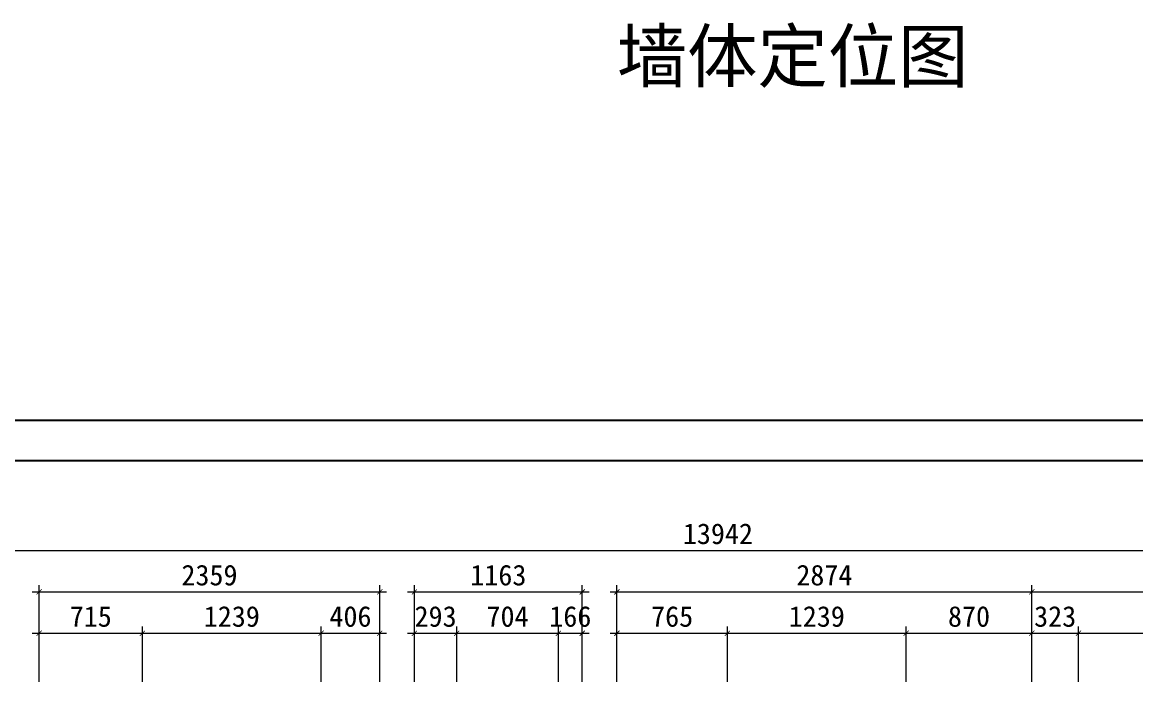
# Model space of a CAD drawing. Header units: millimetres. Extents: x 0 to 44000, y -21025 to -3421.
# Drawn here: x 5163 to 12877, y -8070 to -3421 of the extents above; entities that cross this region are included whole.
import ezdxf

# ---------------------------------------------------------------- set-up
doc = ezdxf.new("R2010")
doc.units = ezdxf.units.MM
doc.layers.get('0').update_dxf_attribs({"lineweight": 13})
for name, color, linetype in [('00图框', 7, 'Continuous'), ('SH-尺寸标注', 32, 'Continuous'), ('图框', 4, 'Continuous')]:
    doc.layers.add(name, color=color, linetype=linetype)
doc.layers.add('SH-文字标注', color=2, linetype='Continuous', lineweight=13)
doc.styles.add('defaultTagTextStyle_446.4285714285714_ZH_SimSun', font='', dxfattribs={"height": 446.428571})
doc.styles.get("Standard").update_dxf_attribs({"font": 'SimSun.ttf'})
doc.styles.get('defaultTagTextStyle_446.4285714285714_ZH_SimSun').set_extended_font_data('SimSun')
doc.dimstyles.new('D_20_2.35', dxfattribs={"dimtxt": 142.857143, "dimasz": 35.714286, "dimexe": 47.619048, "dimexo": 0, "dimgap": 0, "dimtad": 1, "dimdec": 0, "dimzin": 1, "dimdsep": 46, "dimtxsty": 'Standard', "dimblk": 'ARCHTICK', "dimcen": 0.09, "dimdle": 47.619048, "dimclrd": 252, "dimclre": 252, "dimclrt": 134, "dimadec": 0, "dimazin": 0, "dimtfac": 1, "dimtdec": 4, "dimtix": 1, "dimtmove": 2, "dimatfit": 3, "dimfxl": 335.714273, "dimfxlon": 1, "dimtolj": 1, "dimtzin": 0, "dimlwd": 9, "dimlwe": 9, "dimarcsym": 0})

# ---------------------------------------------------------------- blocks, each defined once
blk = doc.blocks.new('_Frame133990009')
at = {"layer": '00图框', "color": 7, "linetype": 'Continuous', "ltscale": 2, "flags": 128}
for points in [[(-41435, -1581), (565, -1581), (565, -31281), (-41435, -31281), (-41435, -1581)], [(-39567, -30715), (-1, -30715), (-1, -2147), (-39567, -2147), (-39567, -30715)]]:
    blk.add_lwpolyline(points, dxfattribs=at)
blk = doc.blocks.new('_ArchTick')
at = {"color": 0, "linetype": 'ByBlock', "const_width": 0.15}
blk.add_lwpolyline([(-0.5, -0.5), (0.5, 0.5)], dxfattribs=at)
blk = doc.blocks.new('*D162')
at = {"layer": 'Defpoints', "color": 0}
for p in [(7639.6, -7364.7), (5280.2, -7700.4), (7639.6, -7700.4)]:
    blk.add_point(p, dxfattribs=at)
at = {"layer": 'SH-尺寸标注', "color": 252, "linetype": 'Continuous', "lineweight": 9}
for p, q in [((5280.2, -7700.4), (5280.2, -7317.1)), ((7639.6, -7700.4), (7639.6, -7317.1)), ((5232.6, -7364.7), (7687.3, -7364.7))]:
    blk.add_line(p, q, dxfattribs=at)
at = {"layer": 'SH-尺寸标注', "color": 252, "lineweight": 9, "xscale": 35.71428581050463, "yscale": 35.71428581050463, "zscale": 35.71428581050463, "rotation": 180}
blk.add_blockref('_ArchTick', (5280.2, -7364.7), dxfattribs=at)
at = {"layer": 'SH-尺寸标注', "color": 252, "lineweight": 9, "xscale": 35.71428581050463, "yscale": 35.71428581050463, "zscale": 35.71428581050463}
blk.add_blockref('_ArchTick', (7639.6, -7364.7), dxfattribs=at)
at = {"layer": 'SH-尺寸标注', "color": 134, "insert": (6459.9, -7249.4), "char_height": 142.86, "attachment_point": 5}
blk.add_mtext('\\A1;2359', dxfattribs=at)
blk = doc.blocks.new('*D161')
at = {"layer": 'Defpoints', "color": 0}
for p in [(9042.6, -7364.7), (7879.6, -7700.4), (9042.6, -7700.4)]:
    blk.add_point(p, dxfattribs=at)
at = {"layer": 'SH-尺寸标注', "color": 252, "linetype": 'Continuous', "lineweight": 9}
for p, q in [((7879.6, -7700.4), (7879.6, -7317.1)), ((9042.6, -7700.4), (9042.6, -7317.1)), ((7832, -7364.7), (9090.2, -7364.7))]:
    blk.add_line(p, q, dxfattribs=at)
at = {"layer": 'SH-尺寸标注', "color": 252, "lineweight": 9, "xscale": 35.71428581050463, "yscale": 35.71428581050463, "zscale": 35.71428581050463, "rotation": 180}
blk.add_blockref('_ArchTick', (7879.6, -7364.7), dxfattribs=at)
at = {"layer": 'SH-尺寸标注', "color": 252, "lineweight": 9, "xscale": 35.71428581050463, "yscale": 35.71428581050463, "zscale": 35.71428581050463}
blk.add_blockref('_ArchTick', (9042.6, -7364.7), dxfattribs=at)
at = {"layer": 'SH-尺寸标注', "color": 134, "insert": (8461.1, -7249.4), "char_height": 142.86, "attachment_point": 5}
blk.add_mtext('\\A1;1163', dxfattribs=at)
blk = doc.blocks.new('*D160')
at = {"layer": 'Defpoints', "color": 0}
for p in [(12156.8, -7364.7), (9282.6, -7700.4), (12156.8, -7700.4)]:
    blk.add_point(p, dxfattribs=at)
at = {"layer": 'SH-尺寸标注', "color": 252, "linetype": 'Continuous', "lineweight": 9}
for p, q in [((9282.6, -7700.4), (9282.6, -7317.1)), ((12156.8, -7700.4), (12156.8, -7317.1)), ((9235, -7364.7), (12204.4, -7364.7))]:
    blk.add_line(p, q, dxfattribs=at)
at = {"layer": 'SH-尺寸标注', "color": 252, "lineweight": 9, "xscale": 35.71428581050463, "yscale": 35.71428581050463, "zscale": 35.71428581050463, "rotation": 180}
blk.add_blockref('_ArchTick', (9282.6, -7364.7), dxfattribs=at)
at = {"layer": 'SH-尺寸标注', "color": 252, "lineweight": 9, "xscale": 35.71428581050463, "yscale": 35.71428581050463, "zscale": 35.71428581050463}
blk.add_blockref('_ArchTick', (12156.8, -7364.7), dxfattribs=at)
at = {"layer": 'SH-尺寸标注', "color": 134, "insert": (10719.7, -7249.4), "char_height": 142.86, "attachment_point": 5}
blk.add_mtext('\\A1;2874', dxfattribs=at)
blk = doc.blocks.new('*D159')
at = {"layer": 'Defpoints', "color": 0}
for p in [(14394, -7364.7), (12156.8, -7700.4), (14394, -7700.4)]:
    blk.add_point(p, dxfattribs=at)
at = {"layer": 'SH-尺寸标注', "color": 252, "linetype": 'Continuous', "lineweight": 9}
for p, q in [((12156.8, -7700.4), (12156.8, -7317.1)), ((14394, -7700.4), (14394, -7317.1)), ((12109.1, -7364.7), (14441.6, -7364.7))]:
    blk.add_line(p, q, dxfattribs=at)
at = {"layer": 'SH-尺寸标注', "color": 252, "lineweight": 9, "xscale": 35.71428581050463, "yscale": 35.71428581050463, "zscale": 35.71428581050463, "rotation": 180}
blk.add_blockref('_ArchTick', (12156.8, -7364.7), dxfattribs=at)
at = {"layer": 'SH-尺寸标注', "color": 252, "lineweight": 9, "xscale": 35.71428581050463, "yscale": 35.71428581050463, "zscale": 35.71428581050463}
blk.add_blockref('_ArchTick', (14394, -7364.7), dxfattribs=at)
at = {"layer": 'SH-尺寸标注', "color": 134, "insert": (13275.4, -7249.4), "char_height": 142.86, "attachment_point": 5}
blk.add_mtext('\\A1;2237', dxfattribs=at)
blk = doc.blocks.new('*D156')
at = {"layer": 'Defpoints', "color": 0}
for p in [(16953.3, -7078.4), (3010.9, -7414.1), (16953.3, -7414.1)]:
    blk.add_point(p, dxfattribs=at)
at = {"layer": 'SH-尺寸标注', "color": 252, "linetype": 'Continuous', "lineweight": 9}
for p, q in [((2963.3, -7078.4), (17001, -7078.4)), ((3010.9, -7414.1), (3010.9, -7030.8)), ((16953.3, -7414.1), (16953.3, -7030.8))]:
    blk.add_line(p, q, dxfattribs=at)
at = {"layer": 'SH-尺寸标注', "color": 252, "lineweight": 9, "xscale": 35.71428581050463, "yscale": 35.71428581050463, "zscale": 35.71428581050463, "rotation": 180}
blk.add_blockref('_ArchTick', (3010.9, -7078.4), dxfattribs=at)
at = {"layer": 'SH-尺寸标注', "color": 252, "lineweight": 9, "xscale": 35.71428581050463, "yscale": 35.71428581050463, "zscale": 35.71428581050463}
blk.add_blockref('_ArchTick', (16953.3, -7078.4), dxfattribs=at)
at = {"layer": 'SH-尺寸标注', "color": 134, "insert": (9982.1, -6963.1), "char_height": 142.86, "attachment_point": 5}
blk.add_mtext('\\A1;13942', dxfattribs=at)
blk = doc.blocks.new('*D79')
at = {"layer": 'Defpoints', "color": 0}
for p in [(5995.3, -7651), (5280.2, -7986.7), (5995.3, -7986.7)]:
    blk.add_point(p, dxfattribs=at)
at = {"layer": 'SH-尺寸标注', "color": 252, "linetype": 'Continuous', "lineweight": 9}
for p, q in [((5280.2, -7986.7), (5280.2, -7603.3)), ((5995.3, -7986.7), (5995.3, -7603.3)), ((5232.6, -7651), (6043, -7651))]:
    blk.add_line(p, q, dxfattribs=at)
at = {"layer": 'SH-尺寸标注', "color": 252, "lineweight": 9, "xscale": 35.71428581050463, "yscale": 35.71428581050463, "zscale": 35.71428581050463, "rotation": 180}
blk.add_blockref('_ArchTick', (5280.2, -7651), dxfattribs=at)
at = {"layer": 'SH-尺寸标注', "color": 252, "lineweight": 9, "xscale": 35.71428581050463, "yscale": 35.71428581050463, "zscale": 35.71428581050463}
blk.add_blockref('_ArchTick', (5995.3, -7651), dxfattribs=at)
at = {"layer": 'SH-尺寸标注', "color": 134, "insert": (5637.8, -7535.7), "char_height": 142.86, "attachment_point": 5}
blk.add_mtext('\\A1;715', dxfattribs=at)
blk = doc.blocks.new('*D78')
at = {"layer": 'Defpoints', "color": 0}
for p in [(7233.8, -7651), (5995.3, -7986.7), (7233.8, -7986.7)]:
    blk.add_point(p, dxfattribs=at)
at = {"layer": 'SH-尺寸标注', "color": 252, "linetype": 'Continuous', "lineweight": 9}
for p, q in [((5995.3, -7986.7), (5995.3, -7603.3)), ((7233.8, -7986.7), (7233.8, -7603.3)), ((5947.7, -7651), (7281.5, -7651))]:
    blk.add_line(p, q, dxfattribs=at)
at = {"layer": 'SH-尺寸标注', "color": 252, "lineweight": 9, "xscale": 35.71428581050463, "yscale": 35.71428581050463, "zscale": 35.71428581050463, "rotation": 180}
blk.add_blockref('_ArchTick', (5995.3, -7651), dxfattribs=at)
at = {"layer": 'SH-尺寸标注', "color": 252, "lineweight": 9, "xscale": 35.71428581050463, "yscale": 35.71428581050463, "zscale": 35.71428581050463}
blk.add_blockref('_ArchTick', (7233.8, -7651), dxfattribs=at)
at = {"layer": 'SH-尺寸标注', "color": 134, "insert": (6614.6, -7535.7), "char_height": 142.86, "attachment_point": 5}
blk.add_mtext('\\A1;1239', dxfattribs=at)
blk = doc.blocks.new('*D77')
at = {"layer": 'Defpoints', "color": 0}
for p in [(7639.6, -7651), (7233.8, -7986.7), (7639.6, -7986.7)]:
    blk.add_point(p, dxfattribs=at)
at = {"layer": 'SH-尺寸标注', "color": 252, "linetype": 'Continuous', "lineweight": 9}
for p, q in [((7233.8, -7986.7), (7233.8, -7603.3)), ((7639.6, -7986.7), (7639.6, -7603.3)), ((7186.2, -7651), (7687.3, -7651))]:
    blk.add_line(p, q, dxfattribs=at)
at = {"layer": 'SH-尺寸标注', "color": 252, "lineweight": 9, "xscale": 35.71428581050463, "yscale": 35.71428581050463, "zscale": 35.71428581050463, "rotation": 180}
blk.add_blockref('_ArchTick', (7233.8, -7651), dxfattribs=at)
at = {"layer": 'SH-尺寸标注', "color": 252, "lineweight": 9, "xscale": 35.71428581050463, "yscale": 35.71428581050463, "zscale": 35.71428581050463}
blk.add_blockref('_ArchTick', (7639.6, -7651), dxfattribs=at)
at = {"layer": 'SH-尺寸标注', "color": 134, "insert": (7436.7, -7535.7), "char_height": 142.86, "attachment_point": 5}
blk.add_mtext('\\A1;406', dxfattribs=at)
blk = doc.blocks.new('*D76')
at = {"layer": 'Defpoints', "color": 0}
for p in [(8172.9, -7651), (7879.6, -7986.7), (8172.9, -7986.7)]:
    blk.add_point(p, dxfattribs=at)
at = {"layer": 'SH-尺寸标注', "color": 252, "linetype": 'Continuous', "lineweight": 9}
for p, q in [((7879.6, -7986.7), (7879.6, -7603.3)), ((8172.9, -7986.7), (8172.9, -7603.3)), ((7832, -7651), (8220.5, -7651))]:
    blk.add_line(p, q, dxfattribs=at)
at = {"layer": 'SH-尺寸标注', "color": 252, "lineweight": 9, "xscale": 35.71428581050463, "yscale": 35.71428581050463, "zscale": 35.71428581050463, "rotation": 180}
blk.add_blockref('_ArchTick', (7879.6, -7651), dxfattribs=at)
at = {"layer": 'SH-尺寸标注', "color": 252, "lineweight": 9, "xscale": 35.71428581050463, "yscale": 35.71428581050463, "zscale": 35.71428581050463}
blk.add_blockref('_ArchTick', (8172.9, -7651), dxfattribs=at)
at = {"layer": 'SH-尺寸标注', "color": 134, "insert": (8026.3, -7535.7), "char_height": 142.86, "attachment_point": 5}
blk.add_mtext('\\A1;293', dxfattribs=at)
blk = doc.blocks.new('*D75')
at = {"layer": 'Defpoints', "color": 0}
for p in [(8876.9, -7651), (8172.9, -7986.7), (8876.9, -7986.7)]:
    blk.add_point(p, dxfattribs=at)
at = {"layer": 'SH-尺寸标注', "color": 252, "linetype": 'Continuous', "lineweight": 9}
for p, q in [((8172.9, -7986.7), (8172.9, -7603.3)), ((8876.9, -7986.7), (8876.9, -7603.3)), ((8125.3, -7651), (8924.5, -7651))]:
    blk.add_line(p, q, dxfattribs=at)
at = {"layer": 'SH-尺寸标注', "color": 252, "lineweight": 9, "xscale": 35.71428581050463, "yscale": 35.71428581050463, "zscale": 35.71428581050463, "rotation": 180}
blk.add_blockref('_ArchTick', (8172.9, -7651), dxfattribs=at)
at = {"layer": 'SH-尺寸标注', "color": 252, "lineweight": 9, "xscale": 35.71428581050463, "yscale": 35.71428581050463, "zscale": 35.71428581050463}
blk.add_blockref('_ArchTick', (8876.9, -7651), dxfattribs=at)
at = {"layer": 'SH-尺寸标注', "color": 134, "insert": (8524.9, -7535.7), "char_height": 142.86, "attachment_point": 5}
blk.add_mtext('\\A1;704', dxfattribs=at)
blk = doc.blocks.new('*D74')
at = {"layer": 'Defpoints', "color": 0}
for p in [(9042.6, -7651), (8876.9, -7986.7), (9042.6, -7986.7)]:
    blk.add_point(p, dxfattribs=at)
at = {"layer": 'SH-尺寸标注', "color": 252, "linetype": 'Continuous', "lineweight": 9}
for p, q in [((8876.9, -7986.7), (8876.9, -7603.3)), ((9042.6, -7986.7), (9042.6, -7603.3)), ((8829.3, -7651), (9090.2, -7651))]:
    blk.add_line(p, q, dxfattribs=at)
at = {"layer": 'SH-尺寸标注', "color": 252, "lineweight": 9, "xscale": 35.71428581050463, "yscale": 35.71428581050463, "zscale": 35.71428581050463, "rotation": 180}
blk.add_blockref('_ArchTick', (8876.9, -7651), dxfattribs=at)
at = {"layer": 'SH-尺寸标注', "color": 252, "lineweight": 9, "xscale": 35.71428581050463, "yscale": 35.71428581050463, "zscale": 35.71428581050463}
blk.add_blockref('_ArchTick', (9042.6, -7651), dxfattribs=at)
at = {"layer": 'SH-尺寸标注', "color": 134, "insert": (8959.7, -7535.7), "char_height": 142.86, "attachment_point": 5}
blk.add_mtext('\\A1;166', dxfattribs=at)
blk = doc.blocks.new('*D73')
at = {"layer": 'Defpoints', "color": 0}
for p in [(10047.9, -7651), (9282.6, -7986.7), (10047.9, -7986.7)]:
    blk.add_point(p, dxfattribs=at)
at = {"layer": 'SH-尺寸标注', "color": 252, "linetype": 'Continuous', "lineweight": 9}
for p, q in [((9282.6, -7986.7), (9282.6, -7603.3)), ((10047.9, -7986.7), (10047.9, -7603.3)), ((9235, -7651), (10095.5, -7651))]:
    blk.add_line(p, q, dxfattribs=at)
at = {"layer": 'SH-尺寸标注', "color": 252, "lineweight": 9, "xscale": 35.71428581050463, "yscale": 35.71428581050463, "zscale": 35.71428581050463, "rotation": 180}
blk.add_blockref('_ArchTick', (9282.6, -7651), dxfattribs=at)
at = {"layer": 'SH-尺寸标注', "color": 252, "lineweight": 9, "xscale": 35.71428581050463, "yscale": 35.71428581050463, "zscale": 35.71428581050463}
blk.add_blockref('_ArchTick', (10047.9, -7651), dxfattribs=at)
at = {"layer": 'SH-尺寸标注', "color": 134, "insert": (9665.2, -7535.7), "char_height": 142.86, "attachment_point": 5}
blk.add_mtext('\\A1;765', dxfattribs=at)
blk = doc.blocks.new('*D72')
at = {"layer": 'Defpoints', "color": 0}
for p in [(11286.4, -7651), (10047.9, -7986.7), (11286.4, -7986.7)]:
    blk.add_point(p, dxfattribs=at)
at = {"layer": 'SH-尺寸标注', "color": 252, "linetype": 'Continuous', "lineweight": 9}
for p, q in [((10047.9, -7986.7), (10047.9, -7603.3)), ((11286.4, -7986.7), (11286.4, -7603.3)), ((10000.3, -7651), (11334, -7651))]:
    blk.add_line(p, q, dxfattribs=at)
at = {"layer": 'SH-尺寸标注', "color": 252, "lineweight": 9, "xscale": 35.71428581050463, "yscale": 35.71428581050463, "zscale": 35.71428581050463, "rotation": 180}
blk.add_blockref('_ArchTick', (10047.9, -7651), dxfattribs=at)
at = {"layer": 'SH-尺寸标注', "color": 252, "lineweight": 9, "xscale": 35.71428581050463, "yscale": 35.71428581050463, "zscale": 35.71428581050463}
blk.add_blockref('_ArchTick', (11286.4, -7651), dxfattribs=at)
at = {"layer": 'SH-尺寸标注', "color": 134, "insert": (10667.1, -7535.7), "char_height": 142.86, "attachment_point": 5}
blk.add_mtext('\\A1;1239', dxfattribs=at)
blk = doc.blocks.new('*D71')
at = {"layer": 'Defpoints', "color": 0}
for p in [(12156.8, -7651), (11286.4, -7986.7), (12156.8, -7986.7)]:
    blk.add_point(p, dxfattribs=at)
at = {"layer": 'SH-尺寸标注', "color": 252, "linetype": 'Continuous', "lineweight": 9}
for p, q in [((11286.4, -7986.7), (11286.4, -7603.3)), ((12156.8, -7986.7), (12156.8, -7603.3)), ((11238.8, -7651), (12204.4, -7651))]:
    blk.add_line(p, q, dxfattribs=at)
at = {"layer": 'SH-尺寸标注', "color": 252, "lineweight": 9, "xscale": 35.71428581050463, "yscale": 35.71428581050463, "zscale": 35.71428581050463, "rotation": 180}
blk.add_blockref('_ArchTick', (11286.4, -7651), dxfattribs=at)
at = {"layer": 'SH-尺寸标注', "color": 252, "lineweight": 9, "xscale": 35.71428581050463, "yscale": 35.71428581050463, "zscale": 35.71428581050463}
blk.add_blockref('_ArchTick', (12156.8, -7651), dxfattribs=at)
at = {"layer": 'SH-尺寸标注', "color": 134, "insert": (11721.6, -7535.7), "char_height": 142.86, "attachment_point": 5}
blk.add_mtext('\\A1;870', dxfattribs=at)
blk = doc.blocks.new('*D70')
at = {"layer": 'Defpoints', "color": 0}
for p in [(12479.9, -7651), (12156.8, -7986.7), (12479.9, -7986.7)]:
    blk.add_point(p, dxfattribs=at)
at = {"layer": 'SH-尺寸标注', "color": 252, "linetype": 'Continuous', "lineweight": 9}
for p, q in [((12156.8, -7986.7), (12156.8, -7603.3)), ((12479.9, -7986.7), (12479.9, -7603.3)), ((12109.1, -7651), (12527.5, -7651))]:
    blk.add_line(p, q, dxfattribs=at)
at = {"layer": 'SH-尺寸标注', "color": 252, "lineweight": 9, "xscale": 35.71428581050463, "yscale": 35.71428581050463, "zscale": 35.71428581050463, "rotation": 180}
blk.add_blockref('_ArchTick', (12156.8, -7651), dxfattribs=at)
at = {"layer": 'SH-尺寸标注', "color": 252, "lineweight": 9, "xscale": 35.71428581050463, "yscale": 35.71428581050463, "zscale": 35.71428581050463}
blk.add_blockref('_ArchTick', (12479.9, -7651), dxfattribs=at)
at = {"layer": 'SH-尺寸标注', "color": 134, "insert": (12318.3, -7535.7), "char_height": 142.86, "attachment_point": 5}
blk.add_mtext('\\A1;323', dxfattribs=at)
blk = doc.blocks.new('*D69')
at = {"layer": 'Defpoints', "color": 0}
for p in [(13821.4, -7651), (12479.9, -7986.7), (13821.4, -7986.7)]:
    blk.add_point(p, dxfattribs=at)
at = {"layer": 'SH-尺寸标注', "color": 252, "linetype": 'Continuous', "lineweight": 9}
for p, q in [((12479.9, -7986.7), (12479.9, -7603.3)), ((13821.4, -7986.7), (13821.4, -7603.3)), ((12432.2, -7651), (13869, -7651))]:
    blk.add_line(p, q, dxfattribs=at)
at = {"layer": 'SH-尺寸标注', "color": 252, "lineweight": 9, "xscale": 35.71428581050463, "yscale": 35.71428581050463, "zscale": 35.71428581050463, "rotation": 180}
blk.add_blockref('_ArchTick', (12479.9, -7651), dxfattribs=at)
at = {"layer": 'SH-尺寸标注', "color": 252, "lineweight": 9, "xscale": 35.71428581050463, "yscale": 35.71428581050463, "zscale": 35.71428581050463}
blk.add_blockref('_ArchTick', (13821.4, -7651), dxfattribs=at)
at = {"layer": 'SH-尺寸标注', "color": 134, "insert": (13150.6, -7535.7), "char_height": 142.86, "attachment_point": 5}
blk.add_mtext('\\A1;1342', dxfattribs=at)

msp = doc.modelspace()

# ---------------------------------------------------------------- block references
at = {"layer": '图框', "color": 7, "xscale": 0.5, "yscale": 0.5}
msp.add_blockref('_Frame133990009', (20717.5, -5384.5), dxfattribs=at)

# ---------------------------------------------------------------- texts
at = {"layer": 'SH-文字标注', "color": 2, "insert": (10500, -3675), "char_height": 357.14, "attachment_point": 5, "line_spacing_factor": 0.8, "style": 'defaultTagTextStyle_446.4285714285714_ZH_SimSun'}
msp.add_mtext('墙体定位图', dxfattribs=at)

# ---------------------------------------------------------------- dimensions: what is measured, and where the dimension line sits
at = {"layer": 'SH-尺寸标注', "color": 252, "linetype": 'Continuous'}
for base, p1, p2, picture, middle in [((16953.3, -7078.4), (3010.9, -7414.1), (16953.3, -7414.1), '*D156', (9982.1, -6963.1)), ((7639.6, -7364.7), (5280.2, -7700.4), (7639.6, -7700.4), '*D162', (6459.9, -7249.4)), ((9042.6, -7364.7), (7879.6, -7700.4), (9042.6, -7700.4), '*D161', (8461.1, -7249.4)), ((14394, -7364.7), (12156.8, -7700.4), (14394, -7700.4), '*D159', (13275.4, -7249.4)), ((8172.9, -7651), (7879.6, -7986.7), (8172.9, -7986.7), '*D76', (8026.3, -7535.7)), ((12479.9, -7651), (12156.8, -7986.7), (12479.9, -7986.7), '*D70', (12318.3, -7535.7))]:
    dim = msp.add_linear_dim(base=base, p1=p1, p2=p2, dimstyle='D_20_2.35', override={"dimscale": 1, "dimclrt": 134}, dxfattribs=at)
    dim.commit()
    dim.dimension.update_dxf_attribs({"geometry": picture, "text_midpoint": middle, "dimtype": 160})
for base, p1, p2, picture, middle in [((12156.8, -7364.7), (9282.6, -7700.4), (12156.8, -7700.4), '*D160', (10719.7, -7249.4)), ((5995.3, -7651), (5280.2, -7986.7), (5995.3, -7986.7), '*D79', (5637.8, -7535.7)), ((7233.8401, -7650.9556), (5995.3395, -7986.6699), (7233.8401, -7986.6699), '*D78', (6614.5898, -7535.68)), ((7639.6, -7651), (7233.8, -7986.7), (7639.6, -7986.7), '*D77', (7436.7, -7535.7)), ((8876.9, -7651), (8172.9, -7986.7), (8876.9, -7986.7), '*D75', (8524.9, -7535.7)), ((9042.6, -7651), (8876.9, -7986.7), (9042.6, -7986.7), '*D74', (8959.7, -7535.7)), ((10047.9, -7651), (9282.6, -7986.7), (10047.9, -7986.7), '*D73', (9665.2, -7535.7)), ((11286.3967, -7650.9556), (10047.8961, -7986.6699), (11286.3967, -7986.6699), '*D72', (10667.1464, -7535.68)), ((12156.8, -7651), (11286.4, -7986.7), (12156.8, -7986.7), '*D71', (11721.6, -7535.7)), ((13821.4198, -7650.9556), (12479.8531, -7986.6699), (13821.4198, -7986.6699), '*D69', (13150.6365, -7535.68))]:
    dim = msp.add_linear_dim(base=base, p1=p1, p2=p2, angle=0, dimstyle='D_20_2.35', override={"dimscale": 1, "dimclrt": 134}, dxfattribs=at)
    dim.commit()
    dim.dimension.update_dxf_attribs({"geometry": picture, "text_midpoint": middle, "dimtype": 161})

doc.saveas('drawing.dxf')
